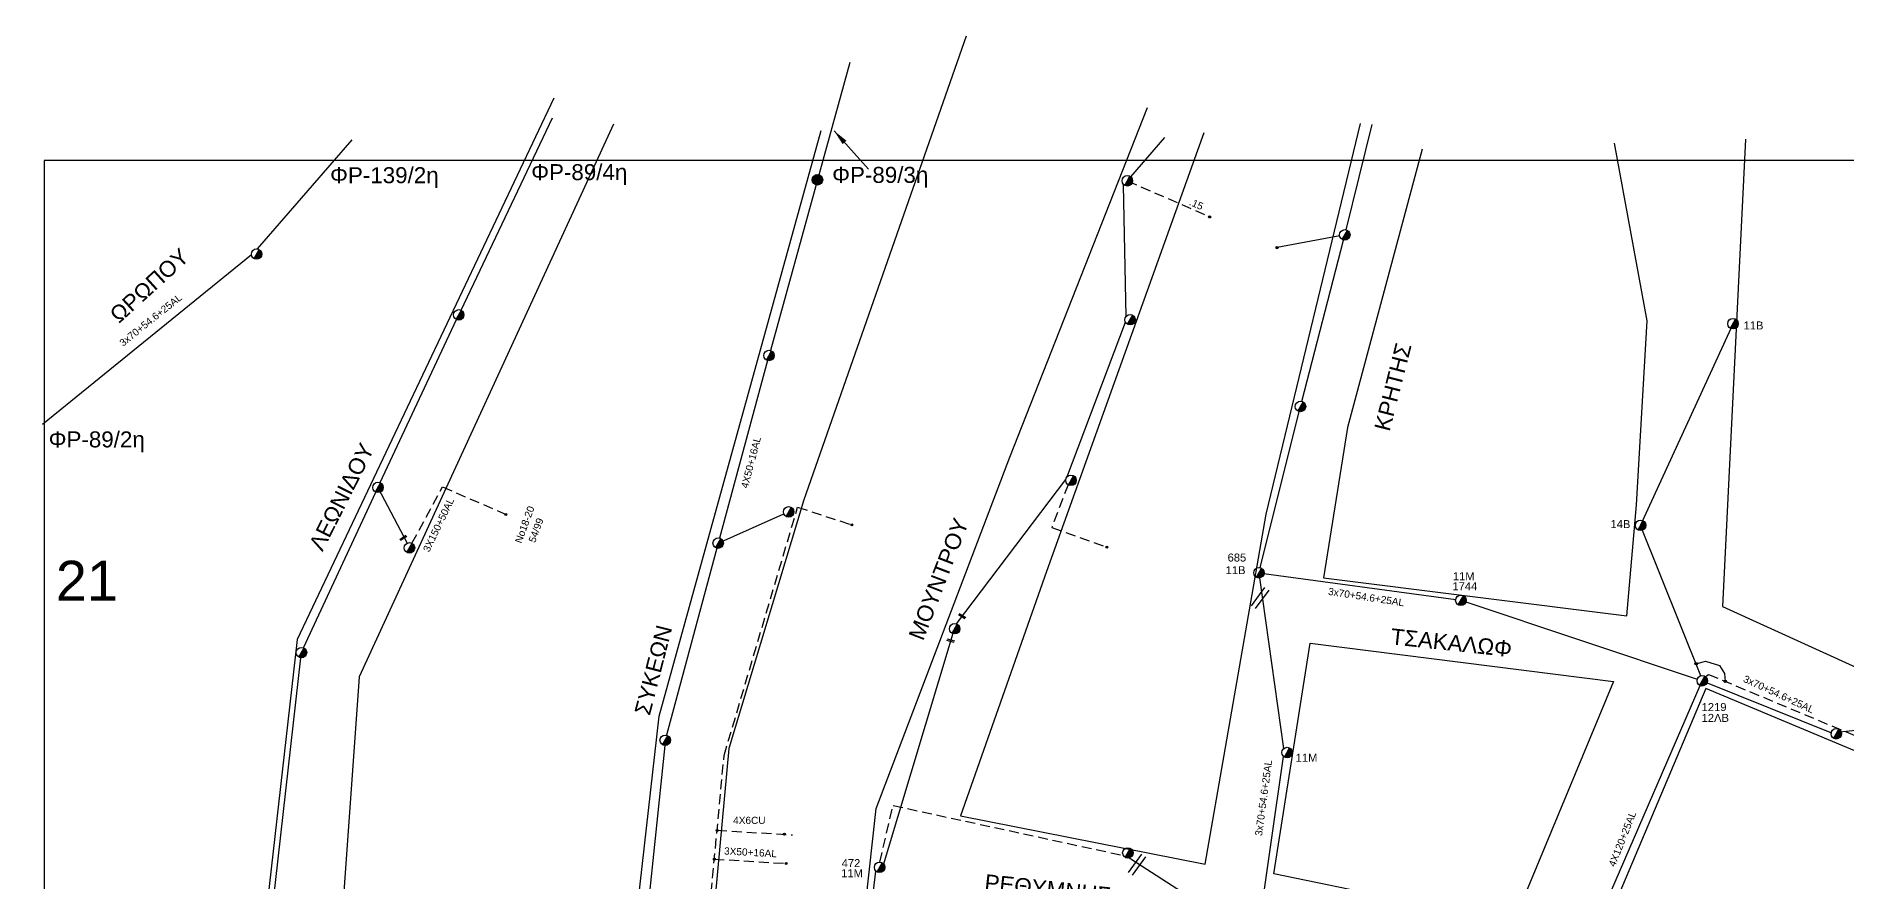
# Model space of a CAD drawing. Header units: millimetres. Extents: x -2238 to -1136, y 747 to 1272.
# Drawn here: x -2238.4 to -2006.1, y 1163.8 to 1272.3 of the extents above; entities that cross this region are included whole.
import ezdxf

# ---------------------------------------------------------------- set-up
doc = ezdxf.new("R2010")
doc.units = ezdxf.units.MM
doc.linetypes.add('DASHED', pattern=[19.05, 12.7, -6.35])
for name, color, linetype in [('Άγνωστα', 7, 'Continuous'), ('Γέφυρες Εναέριου Δικτύου', 7, 'Continuous'), ('Γυμνά εναέρια ΧΤ και ΦΟΠ (2Φ)   3x50+16AL', 7, 'Continuous'), ('Γυμνά εναέρια ΧΤ και ΦΟΠ (3Φ)   4x50+16AL', 7, 'Continuous'), ('Επιγραφές - Σχήματα', 7, 'Continuous'), ('Καλώδια ΧΤ   3x150+50AL', 7, 'DASHED'), ('Καλώδια ΧΤ   4x6CU', 7, 'DASHED'), ('Μηχανική τομή', 7, 'Continuous'), ('Στύλος Ξύλινος', 7, 'Continuous'), ('Στύλος Ξύλινος @ 1', 7, 'Continuous'), ('Στύλος ΦΜ', 7, 'Continuous'), ('Στύλος ΦΜ @ 1', 7, 'Continuous'), ('Συνδέσεις', 7, 'Continuous'), ('Συνεστραμμένα ΧΤ   3x70+54.6+25 AL', 7, 'SYN_LINE'), ('Συνεστραμμένα ΧΤ   4x120+25 AL', 7, 'SYN_LINE'), ('Τομή', 7, 'Continuous'), ('Υπόβαθρο ΔΕΗ', 7, 'Continuous'), ('Υπόγεια καλώδια Δικτύου ΧΤ και Παρ. ΧΤ - 3X150+70 AL', 7, 'DASHED'), ('Υπόγεια καλώδια Παροχών ΧΤ   .15', 7, 'DASHED')]:
    doc.layers.add(name, color=color, linetype=linetype)
doc.styles.get("Standard").update_dxf_attribs({"font": 'ARIAL.TTF'})
doc.linetypes.add('SYN_LINE', pattern='A,0.5,-0.0001,["/\\/\\/\\/",Standard,S=0.1,R=0,X=0,Y=-0.05],-0.25', length=0.7501)
doc.dimstyles.new('ISO-25', dxfattribs={"dimtxt": 2.5, "dimasz": 2.5, "dimexe": 1.25, "dimexo": 0.625, "dimtad": 1, "dimtxsty": 'Standard', "dimcen": 2.5, "dimadec": 0, "dimazin": 0, "dimtfac": 1, "dimtmove": 0, "dimatfit": 3, "dimfxl": 1, "dimarcsym": 0})

# ---------------------------------------------------------------- blocks, each defined once
blk = doc.blocks.new('ΥΠΑΡΧΩΝ ΤΣΙΜΕΝΤΕΝΙΟΣ ΣΤΥΛΟΣ')
at = {"layer": 'Στύλος ΦΜ'}
blk.add_hatch(color=256, dxfattribs=at).paths.add_polyline_path([(-1.29, -2.28, 0.574793), (2.62, 0, 0.268822), (1.3, 2.27)])
blk.add_line((-1.29, -2.28), (1.3, 2.27), dxfattribs=at)
blk.add_circle((0, 0), 2.62, dxfattribs=at)
at = {"layer": 'Στύλος ΦΜ', "flags": 4}
for tag, p in [('ΑΡΙΘΜΟΣ', (-4.68, 8.05)), ('ΤΥΠΟΣ', (-4.91, 3.03))]:
    blk.add_attdef(tag, p, '', height=4, dxfattribs=at)
blk = doc.blocks.new('ΥΠΑΡΧΩΝ ΞΥΛΙΝΟΣ ΣΤΥΛΟΣ')
at = {"layer": 'Στύλος Ξύλινος'}
h = blk.add_hatch(color=256, dxfattribs=at)
h.paths.add_polyline_path([(-2.62, 0, 0.270008), (-1.29, -2.28), (1.3, 2.27, 0.576266)])
h.paths.add_polyline_path([(-1.29, -2.28, 0.574793), (2.62, 0, 0.268822), (1.3, 2.27)])
blk.add_line((-1.29, -2.28), (1.3, 2.27), dxfattribs=at)
blk.add_circle((0, 0), 2.62, dxfattribs=at)
at = {"layer": 'Στύλος Ξύλινος', "flags": 4}
for tag, p in [('ΑΡΙΘΜΟΣ', (-4.91, 8.6)), ('ΤΥΠΟΣ', (-4.85, 3.39))]:
    blk.add_attdef(tag, p, '', height=4, dxfattribs=at)
blk = doc.blocks.new('_ΣΥΝΔΕΣΗ')
at = {"layer": 'Συνδέσεις', "linetype": 'SYN_LINE', "ltscale": 40}
blk.add_hatch(color=256, dxfattribs=at).paths.add_polyline_path([(0.5, -0.01, 1), (-0.5, -0.01, 1)])
at = {"layer": 'Συνδέσεις'}
blk.add_circle((0, -0.01), 0.5, dxfattribs=at)
blk = doc.blocks.new('ΤΟΜΗ')
at = {"layer": 'Τομή', "ltscale": 40}
for p, q in [((-5.68, 0), (5.68, 0)), ((5.68, -2.33), (-5.68, -2.33))]:
    blk.add_line(p, q, dxfattribs=at)
blk = doc.blocks.new('ΜΗΧΑΝΙΚΗ ΤΟΜΗ')
at = {"layer": 'Μηχανική τομή', "ltscale": 40}
for p, q in [((-1.89, 0.78), (1.89, 0.78)), ((1.89, 0), (-1.89, 0))]:
    blk.add_line(p, q, dxfattribs=at)

msp = doc.modelspace()

# ---------------------------------------------------------------- linework, layer by layer
at = {"layer": 'Άγνωστα', "color": 30, "ltscale": 0.1}
for points in [[(-2097.98, 1254.27), (-2093.6, 1259.33)], [(-2098.58, 1236.38), (-2098.92, 1253.19), (-2098.86, 1253.26)], [(-2106.2, 1215.73), (-2098.65, 1235.64)], [(-2120.34, 1196.94), (-2106.32, 1215.44)], [(-2129.71, 1166.01), (-2120.78, 1195.75)], [(-2133.65, 1140.42), (-2130.68, 1165.22)]]:
    msp.add_lwpolyline(points, dxfattribs=at)
at = {"layer": 'Άγνωστα', "color": 2, "linetype": 'SYN_LINE', "ltscale": 10}
msp.add_lwpolyline([(-2071.18, 1246.7), (-2079.2, 1245.21)], dxfattribs=at)
at = {"layer": 'Άγνωστα', "color": 30, "linetype": 'DASHED', "ltscale": 0.1}
for points in [[(-2106.03, 1214.79), (-2108.11, 1209.31), (-2101.02, 1206.78)], [(-2190.19, 1207.27), (-2186.26, 1214.52), (-2178.11, 1210.95)], [(-2130.15, 1166.37), (-2128.48, 1173.64), (-2098.94, 1167.23)]]:
    msp.add_lwpolyline(points, dxfattribs=at)
at = {"layer": 'Άγνωστα', "color": 30, "linetype": 'SYN_LINE', "ltscale": 10}
msp.add_lwpolyline([(-2194.55, 1214.44), (-2190.82, 1207.27)], dxfattribs=at)
at = {"layer": 'Άγνωστα', "color": 85, "linetype": 'DASHED', "ltscale": 0.1}
msp.add_lwpolyline([(-2153.59, 1143.47), (-2150.15, 1180.05), (-2140.72, 1211.89), (-2133.82, 1209.66)], dxfattribs=at)
at = {"layer": 'Άγνωστα', "color": 85, "linetype": 'SYN_LINE', "ltscale": 10}
msp.add_lwpolyline([(-2150.91, 1207.29), (-2142.48, 1211.03)], dxfattribs=at)
at = {"layer": 'Γέφυρες Εναέριου Δικτύου', "ltscale": 0.1}
msp.add_lwpolyline([(-2025.45, 1191.82), (-2024.24, 1192.14), (-2022.44, 1191.58), (-2021.82, 1190.58), (-2021.72, 1189.55)], dxfattribs=at)
at = {"layer": 'Γυμνά εναέρια ΧΤ και ΦΟΠ (2Φ)   3x50+16AL', "color": 85, "linetype": 'DASHED', "ltscale": 0.1}
msp.add_lwpolyline([(-2151.4, 1166.76), (-2142.21, 1166.2)], dxfattribs=at)
at = {"layer": 'Γυμνά εναέρια ΧΤ και ΦΟΠ (3Φ)   4x50+16AL', "color": 202, "ltscale": 0.1}
for points in [[(-2134, 1268.95), (-2138.17, 1253.9), (-2144.21, 1232.01)], [(-2144.56, 1230.72), (-2150.73, 1207.94)]]:
    msp.add_lwpolyline(points, dxfattribs=at)
at = {"layer": 'Γυμνά εναέρια ΧΤ και ΦΟΠ (3Φ)   4x50+16AL', "color": 30, "ltscale": 0.1}
for points in [[(-2183.9, 1237.18), (-2172.16, 1261.86)], [(-2194.26, 1215.05), (-2184.47, 1235.96)], [(-2204.09, 1193.86), (-2194.83, 1213.83)], [(-2209.94, 1144.03), (-2204.45, 1192.58)]]:
    msp.add_lwpolyline(points, dxfattribs=at)
at = {"layer": 'Γυμνά εναέρια ΧΤ και ΦΟΠ (3Φ)   4x50+16AL', "color": 85, "ltscale": 0.1}
for points in [[(-2150.91, 1207.29), (-2157.53, 1182.65)], [(-2157.77, 1181.33), (-2160.24, 1157.54), (-2154.16, 1143.13)]]:
    msp.add_lwpolyline(points, dxfattribs=at)
at = {"layer": 'Γυμνά εναέρια ΧΤ και ΦΟΠ (3Φ)   4x50+16AL', "color": 4, "ltscale": 0.1}
msp.add_lwpolyline([(-2082.33, 1156.66), (-2098.55, 1167.14)], dxfattribs=at)
at = {"layer": 'Επιγραφές - Σχήματα', "ltscale": 0.1}
msp.add_lwpolyline([(-1243.78, 1256.38), (-2237.36, 1256.38), (-2237.36, 756.99), (-1243.78, 756.99)], close=True, dxfattribs=at)
at = {"layer": 'Καλώδια ΧΤ   4x6CU', "color": 85, "linetype": 'DASHED', "ltscale": 0.1}
msp.add_lwpolyline([(-2151.05, 1170.45), (-2141.37, 1169.87)], dxfattribs=at)
at = {"layer": 'Συνεστραμμένα ΧΤ   3x70+54.6+25 AL', "color": 27, "linetype": 'SYN_LINE', "ltscale": 10}
for points in [[(-2197.92, 1259.01), (-2210.05, 1245.04)], [(-2210.79, 1244.29), (-2237.59, 1222.49)]]:
    msp.add_lwpolyline(points, dxfattribs=at)
at = {"layer": 'Συνεστραμμένα ΧΤ   3x70+54.6+25 AL', "color": 2, "linetype": 'Continuous', "ltscale": 0.1}
for points in [[(-2070.36, 1247.48), (-2067, 1260.98)], [(-2076.04, 1225.47), (-2070.69, 1246.17)], [(-2081.37, 1204.14), (-2076.38, 1224.16)]]:
    msp.add_lwpolyline(points, dxfattribs=at)
at = {"layer": 'Συνεστραμμένα ΧΤ   3x70+54.6+25 AL', "color": 2, "linetype": 'SYN_LINE', "ltscale": 10}
for points in [[(-2081.54, 1203.49), (-2056.29, 1200.05)], [(-2054.99, 1199.74), (-2025.3, 1189.86)], [(-2024.04, 1189.38), (-2008.08, 1182.95), (-2008.06, 1182.95)], [(-2007.04, 1183.09), (-1991.77, 1184.7)]]:
    msp.add_lwpolyline(points, dxfattribs=at)
at = {"layer": 'Συνεστραμμένα ΧΤ   3x70+54.6+25 AL', "color": 4, "linetype": 'SYN_LINE', "ltscale": 10}
for points in [[(-2078.33, 1180.96), (-2081.44, 1202.82)], [(-2081.67, 1156.96), (-2078.37, 1179.92)]]:
    msp.add_lwpolyline(points, dxfattribs=at)
at = {"layer": 'Συνεστραμμένα ΧΤ   4x120+25 AL', "color": 87, "linetype": 'SYN_LINE', "ltscale": 10}
for points in [[(-2024.83, 1190.28), (-2032.58, 1209.57), (-2020.72, 1235.44)], [(-2039.43, 1155.55), (-2024.93, 1189.01)]]:
    msp.add_lwpolyline(points, dxfattribs=at)
at = {"layer": 'Υπόβαθρο ΔΕΗ', "ltscale": 0.1}
for points in [[(-2119.09, 1272.32), (-2139.9, 1212.85), (-2149.56, 1180.95), (-2153.05, 1142.89)], [(-2171.97, 1264.38), (-2204.91, 1194.92), (-2208.74, 1161.35), (-2238.39, 1157.84)], [(-2153.05, 1142.89), (-2134.23, 1140.56), (-2130.64, 1173.24), (-2113.49, 1218.32), (-2095.84, 1263.16)], [(-2164.34, 1261.05), (-2196.95, 1190.16), (-2199.81, 1149.98), (-2162.85, 1146.51), (-2158.48, 1185.09), (-2137.68, 1260.22)], [(-2088.6, 1259.91), (-2108.78, 1203.64), (-2119.81, 1172.32), (-2088.42, 1166.1), (-2080.63, 1211), (-2068.51, 1261.11)], [(-2019.13, 1259.09), (-2022.06, 1199.16), (-1957.61, 1169.82)], [(-2060.6, 1257.84), (-2070.19, 1222.11), (-2073.26, 1202.85), (-2034.33, 1197.96), (-2033.12, 1212.22), (-2031.72, 1235.81), (-2035.91, 1258.6)], [(-2079.62, 1164.89), (-2074.96, 1194.44), (-2036.05, 1189.54), (-2048.94, 1158.52), (-2079.62, 1164.89)]]:
    msp.add_lwpolyline(points, dxfattribs=at)
msp.add_lwpolyline([(-1983.21, 1144.03), (-1970, 1156.77), (-1971.52, 1165.65), (-1994.07, 1176.02), (-2024.23, 1188.63), (-2038.62, 1154.51), (-2024.16, 1144.03), (-2000.59, 1127.28)], close=True, dxfattribs=at)
at = {"layer": 'Υπόγεια καλώδια Δικτύου ΧΤ και Παρ. ΧΤ - 3X150+70 AL', "color": 87, "linetype": 'DASHED', "ltscale": 0.1}
msp.add_lwpolyline([(-2024.31, 1190.13), (-2023.86, 1190.45), (-1987.57, 1175.29), (-1982.32, 1185.17)], dxfattribs=at)
at = {"layer": 'Υπόγεια καλώδια Παροχών ΧΤ   .15', "color": 30, "linetype": 'DASHED', "ltscale": 0.1}
msp.add_lwpolyline([(-2098.42, 1253.77), (-2087.82, 1249.14)], dxfattribs=at)

# ---------------------------------------------------------------- block references
at = {"layer": 'Μηχανική τομή', "ltscale": 0.1}
for p, xscale, yscale, zscale, rotation in [((-2191.25, 1207.88), 0.2565857821765082, 0.2565857821765082, 0.2565857821765082, 33.94362449168506), ((-2119.67, 1197.84), 0.2565857821764937, 0.2565857821764937, 0.2565857821764937, 330.1596431044562), ((-2121.1, 1194.69), 0.2565857821764423, 0.2565857821764423, 0.2565857821764423, 344.7898125441223)]:
    msp.add_blockref('ΜΗΧΑΝΙΚΗ ΤΟΜΗ', p, dxfattribs=dict(at, xscale=xscale, yscale=yscale, zscale=zscale, rotation=rotation))
at = {"layer": 'Στύλος Ξύλινος @ 1', "ltscale": 0.1, "xscale": 0.2565857821764941, "yscale": 0.2565857821764941, "zscale": 0.2565857821764941}
msp.add_blockref('ΥΠΑΡΧΩΝ ΞΥΛΙΝΟΣ ΣΤΥΛΟΣ', (-2138.17, 1253.9), dxfattribs=at)
at = {"layer": 'Στύλος ΦΜ @ 1', "ltscale": 0.1, "xscale": 0.2565857821764941, "yscale": 0.2565857821764941, "zscale": 0.2565857821764941}
for p in [(-2098.42, 1253.77), (-2070.52, 1246.83), (-2210.12, 1244.37), (-2184.19, 1236.57), (-2098.06, 1235.95), (-2144.39, 1231.36), (-2076.21, 1224.82), (-2194.55, 1214.44), (-2105.65, 1215.35), (-2141.87, 1211.3), (-2150.91, 1207.29), (-2190.51, 1206.68), (-2120.57, 1196.31), (-2204.37, 1193.25), (-2157.7, 1182), (-2007.48, 1182.83), (-2098.35, 1167.55)]:
    msp.add_blockref('ΥΠΑΡΧΩΝ ΤΣΙΜΕΝΤΕΝΙΟΣ ΣΤΥΛΟΣ', p, dxfattribs=at)
at = {"layer": 'Στύλος ΦΜ @ 1', "ltscale": 0.1}
ref = msp.add_blockref('ΥΠΑΡΧΩΝ ΤΣΙΜΕΝΤΕΝΙΟΣ ΣΤΥΛΟΣ', (-2020.72, 1235.44), dxfattribs=dict(at, xscale=0.2565857821764941, yscale=0.2565857821764941, zscale=0.2565857821764941))
ref.add_attrib('ΤΥΠΟΣ', '11B', (-2019.37, 1234.7), dxfattribs={"layer": 'Στύλος ΦΜ', "height": 1.026, "flags": 4})
ref = msp.add_blockref('ΥΠΑΡΧΩΝ ΤΣΙΜΕΝΤΕΝΙΟΣ ΣΤΥΛΟΣ', (-2032.58, 1209.57), dxfattribs=dict(at, xscale=0.2565857821764941, yscale=0.2565857821764941, zscale=0.2565857821764941))
ref.add_attrib('ΤΥΠΟΣ', '14B', (-2036.44, 1209.22), dxfattribs={"layer": 'Στύλος ΦΜ', "height": 1.026, "flags": 4})
ref = msp.add_blockref('ΥΠΑΡΧΩΝ ΤΣΙΜΕΝΤΕΝΙΟΣ ΣΤΥΛΟΣ', (-2081.54, 1203.49), dxfattribs=dict(at, xscale=0.2565857821764941, yscale=0.2565857821764941, zscale=0.2565857821764941))
ref.add_attrib('ΤΥΠΟΣ', '11B', (-2085.81, 1203.31), dxfattribs={"layer": 'Στύλος ΦΜ', "height": 1.026, "flags": 4})
ref.add_attrib('ΑΡΙΘΜΟΣ', '685', (-2085.56, 1204.93), dxfattribs={"layer": 'Στύλος ΦΜ', "height": 1.026, "flags": 4})
ref = msp.add_blockref('ΥΠΑΡΧΩΝ ΤΣΙΜΕΝΤΕΝΙΟΣ ΣΤΥΛΟΣ', (-2055.63, 1199.95), dxfattribs=dict(at, xscale=0.2565857821764941, yscale=0.2565857821764941, zscale=0.2565857821764941))
ref.add_attrib('ΤΥΠΟΣ', '1744', (-2056.72, 1201.25), dxfattribs={"layer": 'Στύλος ΦΜ', "height": 1.026, "flags": 4})
ref.add_attrib('ΑΡΙΘΜΟΣ', '11M', (-2056.66, 1202.54), dxfattribs={"layer": 'Στύλος ΦΜ', "height": 1.026, "flags": 4})
ref = msp.add_blockref('ΥΠΑΡΧΩΝ ΤΣΙΜΕΝΤΕΝΙΟΣ ΣΤΥΛΟΣ', (-2024.67, 1189.63), dxfattribs=dict(at, xscale=0.2565857821764941, yscale=0.2565857821764941, zscale=0.2565857821764941))
ref.add_attrib('ΤΥΠΟΣ', '12ΛΒ', (-2024.75, 1184.36), dxfattribs={"layer": 'Στύλος ΦΜ', "height": 1.026, "flags": 4})
ref.add_attrib('ΑΡΙΘΜΟΣ', '1219', (-2024.75, 1185.75), dxfattribs={"layer": 'Στύλος ΦΜ', "height": 1.026, "flags": 4})
ref = msp.add_blockref('ΥΠΑΡΧΩΝ ΤΣΙΜΕΝΤΕΝΙΟΣ ΣΤΥΛΟΣ', (-2077.93, 1180.43), dxfattribs=dict(at, xscale=0.2565857821764941, yscale=0.2565857821764941, zscale=0.2565857821764941))
ref.add_attrib('ΤΥΠΟΣ', '11M', (-2076.83, 1179.25), dxfattribs={"layer": 'Στύλος ΦΜ', "height": 1.026, "flags": 4})
ref = msp.add_blockref('ΥΠΑΡΧΩΝ ΤΣΙΜΕΝΤΕΝΙΟΣ ΣΤΥΛΟΣ', (-2130.2, 1165.7), dxfattribs=dict(at, xscale=0.2565857821764941, yscale=0.2565857821764941, zscale=0.2565857821764941))
ref.add_attrib('ΤΥΠΟΣ', '11M', (-2135.13, 1164.44), dxfattribs={"layer": 'Στύλος ΦΜ', "height": 1.026, "flags": 4})
ref.add_attrib('ΑΡΙΘΜΟΣ', '472', (-2135.07, 1165.73), dxfattribs={"layer": 'Στύλος ΦΜ', "height": 1.026, "flags": 4})
at = {"layer": 'Συνδέσεις', "ltscale": 0.1, "xscale": 0.2565857821764941, "yscale": 0.2565857821764941, "zscale": 0.2565857821764941}
for p in [(-2087.86, 1249.13), (-2079.22, 1245.2), (-2178.16, 1210.97), (-2133.76, 1209.63), (-2101.05, 1206.78), (-2151.05, 1170.45), (-2142.42, 1169.95), (-2151.4, 1166.76), (-2142.19, 1166.2)]:
    msp.add_blockref('_ΣΥΝΔΕΣΗ', p, dxfattribs=at)
at = {"layer": 'Συνδέσεις', "xscale": 0.3079029386117929, "yscale": 0.3079029386117929, "zscale": 0.3548076403074907}
for p in [(-2025.45, 1191.82), (-2021.72, 1189.56)]:
    msp.add_blockref('_ΣΥΝΔΕΣΗ', p, dxfattribs=at)
at = {"layer": 'Τομή', "ltscale": 0.1, "xscale": 0.2565857821764372, "yscale": 0.2565857821764372, "zscale": 0.2565857821764372, "rotation": 53.7064169643064}
for p in [(-2081.63, 1200.44), (-2097.42, 1166.22)]:
    msp.add_blockref('ΤΟΜΗ', p, dxfattribs=at)

# ---------------------------------------------------------------- texts
at = {"layer": 'Γυμνά εναέρια ΧΤ και ΦΟΠ (2Φ)   3x50+16AL', "color": 7, "ltscale": 0.1, "insert": (-2150.12, 1168.28), "char_height": 0.924, "width": 86.4036, "attachment_point": 1, "rotation": 356.8352}
msp.add_mtext('3X50+16AL', dxfattribs=at)
at = {"layer": 'Γυμνά εναέρια ΧΤ και ΦΟΠ (3Φ)   4x50+16AL', "color": 7, "ltscale": 0.1, "insert": (-2148, 1214.49), "char_height": 0.924, "width": 86.4036, "attachment_point": 1, "rotation": 75.414}
msp.add_mtext('4X50+16AL', dxfattribs=at)
at = {"layer": 'Επιγραφές - Σχήματα', "ltscale": 0.1}
for s, insert, char_height, width, attachment_point in [('ΦΡ-139/2η', (-2193.73, 1254.18), 2.053, 8.7846, 5), ('ΦP-89/4η', (-2168.73, 1254.57), 2.053, 8.7846, 5), ('ΦP-89/3η', (-2130.12, 1254.22), 2.053, 8.7846, 5), ('ΦP-89/2η', (-2230.63, 1220.29), 2.053, 8.7846, 5), ('21', (-2235.88, 1205.03), 5.132, 9.8992, 1)]:
    msp.add_mtext(s, dxfattribs=dict(at, insert=insert, char_height=char_height, width=width, attachment_point=attachment_point))
at = {"layer": 'Επιγραφές - Σχήματα', "ltscale": 0.1, "char_height": 2.053, "attachment_point": 5}
for s, insert, rotation in [('ΩΡΩΠΟΥ', (-2223.87, 1240.33), 42.367), ('ΚΡΗΤΗΣ', (-2064.36, 1227.34), 75.6854), ('ΛΕΩΝΙΔΟΥ', (-2199.22, 1213.22), 63.2531), ('ΜΟΥΝΤΡΟΥ', (-2122.62, 1202.68), 68.9359), ('ΣΥΚΕΩΝ', (-2159.23, 1191.01), 75.6854)]:
    msp.add_mtext(s, dxfattribs=dict(at, insert=insert, rotation=rotation))
at = {"layer": 'Επιγραφές - Σχήματα', "ltscale": 0.1, "char_height": 0.924, "width": 8.7846, "attachment_point": 5, "rotation": 69.8195}
for s, insert in [('Νο18-20', (-2175.73, 1209.67)), ('54/99', (-2174.27, 1208.94))]:
    msp.add_mtext(s, dxfattribs=dict(at, insert=insert))
at = {"layer": 'Επιγραφές - Σχήματα', "ltscale": 0.1, "char_height": 2.053, "attachment_point": 5, "rotation": 353.8955}
for s, width, insert in [('ΤΣΑΚΑΛΩΦ', 26.628, (-2056.85, 1194.51)), ('ΡΕΘΥΜΝΗΣ', 71.2605, (-2108.62, 1162.94))]:
    msp.add_mtext_dynamic_manual_height_columns(s, width=width, gutter_width=12.5, heights=[0], dxfattribs=dict(at, insert=insert))
at = {"layer": 'Καλώδια ΧΤ   3x150+50AL', "color": 7, "linetype": 'DASHED', "ltscale": 0.1, "insert": (-2188.82, 1206.46), "char_height": 0.924, "width": 86.4036, "attachment_point": 1, "rotation": 64.3474}
msp.add_mtext('3X150+50AL', dxfattribs=at)
at = {"layer": 'Καλώδια ΧΤ   4x6CU', "color": 7, "linetype": 'DASHED', "ltscale": 0.1, "insert": (-2148.99, 1172.19), "char_height": 0.924, "width": 86.4036, "attachment_point": 1}
msp.add_mtext('4X6CU', dxfattribs=at)
at = {"layer": 'Συνεστραμμένα ΧΤ   3x70+54.6+25 AL', "color": 7, "linetype": 'DASHED', "ltscale": 0.1, "char_height": 0.9237, "width": 86.4036, "attachment_point": 1}
for insert, rotation in [((-2227.83, 1233.19), 38.832), ((-2072.57, 1201.58), 351.3062), ((-2019.12, 1190.39), 335.2507), ((-2082.06, 1169.8), 82.3912)]:
    msp.add_mtext('3x70+54.6+25AL', dxfattribs=dict(at, insert=insert, rotation=rotation))
at = {"layer": 'Συνεστραμμένα ΧΤ   4x120+25 AL', "color": 7, "linetype": 'DASHED', "ltscale": 0.1, "insert": (-2036.73, 1166.03), "char_height": 0.924, "width": 86.4036, "attachment_point": 1, "rotation": 68.3881}
msp.add_mtext('4X120+25AL', dxfattribs=at)
at = {"layer": 'Υπόγεια καλώδια Παροχών ΧΤ   .15', "color": 7, "linetype": 'DASHED', "ltscale": 0.1, "insert": (-2090.2, 1251.56), "char_height": 0.924, "width": 86.4036, "attachment_point": 1, "rotation": 336.2411}
msp.add_mtext('.15', dxfattribs=at)

# ---------------------------------------------------------------- leaders
at = {"layer": 'Επιγραφές - Σχήματα', "ltscale": 40}
msp.add_leader([(-2136.04, 1260.18), (-2131.61, 1255.27)], dimstyle='ISO-25', override={"dimasz": 2, "dimtad": 0}, dxfattribs=at)

doc.saveas('drawing.dxf')
